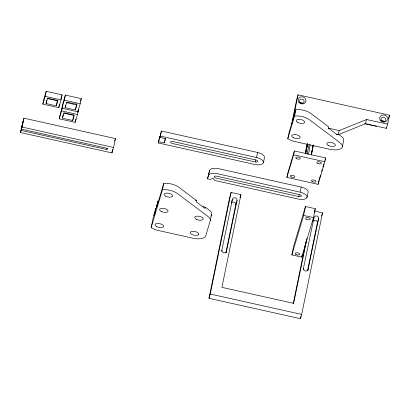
<?xml version="1.0" encoding="UTF-8"?>
<svg xmlns="http://www.w3.org/2000/svg" width="410" height="410" viewBox="0 0 410 410"><rect width="100%" height="100%" fill="white"/><g stroke="black" fill="none" stroke-linecap="round" stroke-linejoin="round"><path stroke-width="0.61" d="M308.607 154.145L310.144 144.756M311.421 154.77L312.958 145.381M21.136 130.421L106.954 149.547L107.317 148.333L21.499 129.201L23.954 118.188L115.405 138.57L113.58 147.457L111.945 152.93L20.5 132.548L22.96 121.529L20.5 132.548M21.499 129.201L23.954 118.188M42.85 104.114L43.896 99.035L46.197 91.317L62.094 94.859L61.054 99.937L58.748 107.656L42.85 104.114L45.156 96.396L46.197 91.317M46.028 103.525L47.606 98.241L57.877 100.527L56.298 105.816L46.028 103.525L46.725 100.142M56.298 105.816L57.344 100.737L47.073 98.446M58.748 107.656L59.445 104.273M77.654 112.412L78.561 109.373L77.516 114.451L75.158 122.354L59.26 118.808L60.306 113.729L64.329 100.168L65.369 95.089L81.267 98.631L80.227 103.709L77.818 111.792L61.92 108.25L62.961 103.171L65.369 95.089M59.26 118.808L61.618 110.91L62.545 106.395M62.556 117.655L63.135 114.836M65.093 107.661L66.779 102.008L77.049 104.299L75.363 109.952L65.093 107.661L65.559 105.401M72.708 120.509L74.338 115.041L64.073 112.75L62.438 118.223L72.708 120.509L73.754 115.43L63.483 113.145M75.363 109.952L76.747 103.74M75.158 122.354L75.855 118.967M77.818 111.792L78.279 109.537M111.945 152.93L112.678 149.373M158.296 142.962L159.731 136.576L158.296 142.962L254.456 164.395A8.149 3.572 11.6 0 0 263.43 162.734L264.47 157.655A8.149 3.572 11.6 0 0 257.547 152.448L161.386 131.015L159.956 137.401L165.584 138.657L164.313 142.911L158.685 141.66M159.956 137.401L161.386 131.015M164.313 142.911L165.24 138.395M205.374 207.214L209.29 210.156A11.536 5.058 11.6 0 1 211.56 214.327L210.253 220.677L205.723 235.873L204.964 237.041L203.493 237.964L201.402 238.574A11.536 5.058 11.6 0 1 193.018 238.225L157.845 230.384L154.985 229.569L151.147 227.699L153.75 214.999L155.774 208.218L154.211 215.839L157.952 200.926L156.646 207.275L163.744 183.475L165.291 183.321A11.536 5.058 11.6 0 1 178.647 187.124L196.426 200.49L196.164 201.756L205.113 208.485L205.374 207.214L202.289 206.527M151.147 227.699L162.442 189.825L163.744 183.475M207.552 178.847L209.618 170.329A8.149 3.572 11.6 0 1 218.591 168.669L301.176 187.078A8.149 3.572 11.6 0 1 308.1 192.28L307.054 197.359A8.149 3.572 11.6 0 1 298.08 199.024L214.584 180.41L213.015 178.119L210.366 179.472L207.552 178.847L209.618 170.329M314.531 211.058L322.537 212.841L301.683 314.429L300.412 318.683L208.967 298.301L229.82 196.718L231.086 192.459L240.936 194.658L221.907 287.354L293.657 303.344L307.029 238.205M208.967 298.301L210.233 294.047L231.086 192.459M221.6 251.397L232.388 199.388A2.378 2.137 16.6 0 1 235.14 197.815A2.378 2.137 16.6 0 1 237.031 200.423L226.243 252.432M225.848 252.965L235.76 204.677L237.031 200.423M255.184 161.965A2.378 1.045 11.6 0 0 257.803 161.478A2.378 1.045 11.6 0 0 255.778 159.962L172.584 141.455A2.378 1.045 11.6 0 0 170.555 142.173A2.378 1.045 11.6 0 0 172.6 143.561L255.184 161.965L255.645 159.71M263.43 162.734A8.149 3.572 11.6 0 0 256.506 157.527L257.547 152.448M287.779 138.764L294.544 116.086L296.092 115.933A11.536 5.058 11.6 0 1 309.447 119.73L340.085 142.767A11.536 5.058 11.6 0 1 340.946 148.61A11.536 5.058 11.6 0 1 329.655 149.291L294.482 141.45L291.618 140.635L287.779 138.764L289.086 132.415L291.802 123.292M292.837 120.217L298.055 94.823L389.5 115.205L387.675 124.092L386.404 128.345L365.274 123.789L337.999 134.818L336.138 134.408M294.544 116.086L295.851 109.736L297.393 109.583A11.536 5.058 11.6 0 1 310.749 113.385L328.528 126.746L328.272 128.017L337.215 134.741M286.872 177.392L287.656 173.584L294.401 150.977L325.632 157.937L324.848 161.745L318.109 184.357L286.872 177.392L293.616 154.785L294.401 150.977M305.219 153.237L307.151 143.828M305.445 153.243L307.346 143.977M305.537 153.709L307.567 143.823M305.727 153.893L307.787 143.859M307.131 154.206L309.063 144.802M298.808 196.59A2.378 1.045 11.6 0 0 301.427 196.108A2.378 1.045 11.6 0 0 299.408 194.586L216.213 176.08A2.378 1.045 11.6 0 0 214.184 176.802A2.378 1.045 11.6 0 0 216.224 178.186L298.808 196.59L299.269 194.335M307.054 197.359A8.149 3.572 11.6 0 0 300.13 192.157L301.176 187.078M311.421 153.729L312.43 148.784M312.686 147.549L313.194 145.078M311.354 155.149L313.414 145.114M291.858 254.912L293.683 246.02L305.465 206.517L315.31 208.716L313.486 217.602L301.704 257.106L291.858 254.912L303.641 215.409L305.465 206.517M301.704 257.106L302.19 254.733M293.16 303.841L305.891 241.833M318.109 184.357L318.888 180.543M303.195 269.585L313.988 217.577A2.378 2.137 16.6 0 1 316.735 215.998A2.378 2.137 16.6 0 1 318.626 218.612L307.838 270.62M307.577 270.523L317.361 222.866L318.626 218.612M300.412 318.683L300.93 316.177M342.36 146.939L343.662 140.589A11.536 5.058 11.6 0 0 341.392 136.417L338.455 134.208M386.404 128.345L386.651 127.161M106.954 149.547L107.205 148.358M60.854 99.015L62.094 94.859M80.58 100.942L81.267 98.631M114.677 140.999L115.405 138.57M211.017 216.152L211.56 214.327M231.481 202.427L232.388 199.388M240.029 197.697L240.936 194.658M298.055 94.823L296.784 99.076L291.546 124.563L292.868 120.13M293.13 118.859L295.851 109.736M319.252 179.324L320.528 175.044M321.624 171.38L322.168 169.545M322.901 167.101L323.808 164.046M324.904 160.382L325.632 157.937M314.224 212.359L315.31 208.716M337.999 134.818L339.265 130.564L366.545 119.535L387.675 124.092M313.081 220.616L313.988 217.577M321.63 215.88L322.537 212.841M365.274 123.789L366.545 119.535M388.413 118.849L389.5 115.205M162.442 189.825L163.99 189.671A11.536 5.058 11.6 0 1 177.345 193.474L207.983 216.506A11.536 5.058 11.6 0 1 210.253 220.677M364.69 123.579L376.544 126.218M328.123 128.084L339.265 130.564M64.329 100.168L80.227 103.709M45.156 96.396L61.054 99.937M66.138 102.582L76.409 104.873M293.616 154.785L324.848 161.745M61.618 110.91L77.516 114.451M160.346 136.094L256.506 157.527M22.13 127.074L113.58 147.457M300.13 192.157L217.546 173.748A8.149 3.572 11.6 0 0 208.572 175.413M303.641 215.409L313.486 217.602M195.186 200.213L196.426 200.49M210.233 294.047L301.683 314.429M226.602 251.217A2.378 2.137 16.6 0 1 223.85 252.796A2.378 2.137 16.6 0 1 221.959 250.182M308.202 269.406A2.378 2.137 16.6 0 1 305.45 270.984A2.378 2.137 16.6 0 1 303.559 268.371M231.307 203.119A2.378 2.137 16.6 0 1 235.76 204.677M312.907 221.308A2.378 2.137 16.6 0 1 317.361 222.866M299.459 102.772A2.378 2.137 16.6 0 1 302.739 103.504M381.607 120.735A2.378 2.137 16.6 0 1 384.339 121.688M198.404 234.74L197.851 235.089A4.325 1.896 11.6 0 1 191.47 234.238A4.325 1.896 11.6 0 1 191.87 231.409L192.828 231.312A4.325 1.896 11.6 0 1 197.471 232.49A4.325 1.896 11.6 0 1 198.404 234.74M156.717 226.633L155.928 226.146A4.325 1.896 11.6 0 1 157.158 223.501A4.325 1.896 11.6 0 1 163.226 225.428L163.513 225.961A4.325 1.896 11.6 0 1 161.432 227.54A4.325 1.896 11.6 0 1 156.717 226.633M165.778 196.246A4.325 1.896 11.6 0 0 172.579 196.077A4.325 1.896 11.6 0 0 166.721 193.084A4.325 1.896 11.6 0 0 165.778 196.246M161.248 211.437A4.325 1.896 11.6 0 0 168.049 211.268A4.325 1.896 11.6 0 0 162.191 208.28A4.325 1.896 11.6 0 0 161.248 211.437M196.421 219.278A4.325 1.896 11.6 0 0 203.222 219.109A4.325 1.896 11.6 0 0 197.359 216.121A4.325 1.896 11.6 0 0 196.421 219.278M306.511 219.242A2.378 1.045 11.6 0 0 310.252 219.15A2.378 1.045 11.6 0 0 307.029 217.505A2.378 1.045 11.6 0 0 306.511 219.242M295.994 254.492A2.378 1.045 11.6 0 0 299.736 254.4A2.378 1.045 11.6 0 0 296.512 252.755A2.378 1.045 11.6 0 0 295.994 254.492M317.755 163.395A2.306 1.01 11.6 0 0 321.384 163.308A2.306 1.01 11.6 0 0 318.257 161.714A2.306 1.01 11.6 0 0 317.755 163.395M312.317 181.63A2.306 1.01 11.6 0 0 315.946 181.538A2.306 1.01 11.6 0 0 312.82 179.944A2.306 1.01 11.6 0 0 312.317 181.63M291.213 176.925A2.306 1.01 11.6 0 0 294.841 176.838A2.306 1.01 11.6 0 0 291.715 175.244A2.306 1.01 11.6 0 0 291.213 176.925M296.656 158.696A2.306 1.01 11.6 0 0 300.279 158.603A2.306 1.01 11.6 0 0 297.158 157.01A2.306 1.01 11.6 0 0 296.656 158.696M299.848 102.392A2.378 2.137 16.6 0 0 303.923 102.315A2.378 2.137 16.6 0 0 301.606 99.117A2.378 2.137 16.6 0 0 299.848 102.392M298.823 102.223A3.967 3.562 16.6 0 0 305.614 102.1A3.967 3.562 16.6 0 0 301.755 96.77A3.967 3.562 16.6 0 0 298.823 102.223M381.449 120.581A2.378 2.137 16.6 0 0 385.523 120.504A2.378 2.137 16.6 0 0 383.207 117.306A2.378 2.137 16.6 0 0 381.449 120.581M380.418 120.412A3.967 3.562 16.6 0 0 387.214 120.289A3.967 3.562 16.6 0 0 383.355 114.954A3.967 3.562 16.6 0 0 380.418 120.412M297.88 122.503A4.325 1.896 11.6 0 0 304.681 122.339A4.325 1.896 11.6 0 0 298.823 119.346A4.325 1.896 11.6 0 0 297.88 122.503M293.35 137.698A4.325 1.896 11.6 0 0 300.151 137.529A4.325 1.896 11.6 0 0 294.293 134.541A4.325 1.896 11.6 0 0 293.35 137.698M328.523 145.54A4.325 1.896 11.6 0 0 335.324 145.371A4.325 1.896 11.6 0 0 329.466 142.378A4.325 1.896 11.6 0 0 328.523 145.54"/></g></svg>
